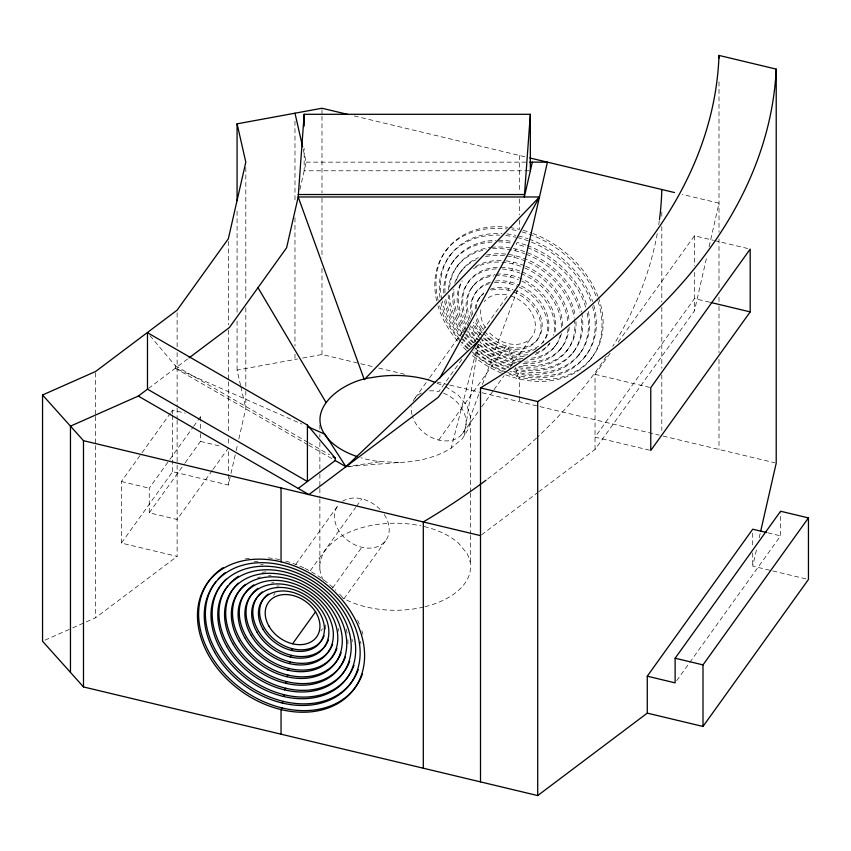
<?xml version="1.0" encoding="UTF-8"?>
<svg xmlns="http://www.w3.org/2000/svg" width="851" height="851" viewBox="0 0 851 851"><rect width="100%" height="100%" fill="white"/><g stroke="black" fill="none" stroke-linecap="round" stroke-linejoin="round"><path stroke-width="0.64" stroke-dasharray="4.25 3.19" d="M464.316 435.521L478.39 344.432M177.125 465.146L177.125 556.416L121.395 543.087L172.615 471.699L228.345 485.017L230.674 474.805M230.961 473.528L235.918 451.817M236.206 450.541L237.663 444.158M238.823 439.052L245.811 408.406L245.811 391.194M299.903 189.496L306.137 162.147L303.233 149.446M538.832 491.75L595.03 449.456L694.459 310.87L707.032 255.747M709.074 246.779L719.01 203.187L682.151 194.379M805.918 578.861L752.72 566.138L756.837 548.118M759.177 537.811L760.358 532.662M348.538 466.518L399.087 462.455A75.399 43.529 0 0 0 451.179 448.115L477.996 344.368M478.741 394.364L470.465 416.713L468.912 428.042L462.338 438.754L451.179 448.115M482.421 384.429L517.365 290.042M121.395 543.087L121.395 481.506L141.277 453.806M142.032 452.743L170.328 413.32M171.083 412.246L172.615 410.118L185.284 413.15M212.293 470.443L177.125 519.461L149.255 512.802L149.255 488.176L169.136 460.465M169.902 459.402L192.837 427.436M193.602 426.372L200.485 416.777L197.943 416.171M149.255 512.802L184.422 463.784M185.188 462.721L200.485 441.403L200.485 431.042M213.058 469.38L228.345 448.073L228.345 473.145M445.998 250.598L447.158 248.992M449.711 255.853L450.87 254.247M453.423 261.119L454.583 259.502M457.147 266.374L458.295 264.757M460.859 271.629L462.008 270.022M468.284 282.138L469.433 280.532M471.997 287.393L473.156 285.787M475.709 292.648L476.868 291.042M479.421 297.914L480.581 296.297M514.929 250.705L516.089 249.098M513.781 257.279L514.929 255.672M273.49 595.392L275.022 593.243M295.797 564.287L338.124 505.303A29.636 22.36 35.7 0 0 345.166 538.289A29.636 22.36 35.7 0 0 381.195 544.81A29.636 22.36 35.7 0 0 383.556 513.536M415.043 398.077L428.893 378.78M429.659 377.706L465.061 328.369M512.621 263.853L513.781 262.246M511.472 270.437L512.621 268.82M510.313 277.011L511.472 275.405M509.164 283.585L510.313 281.979M508.004 290.159L509.164 288.553M310.285 570.723L355.675 507.451M356.452 506.377L361.835 498.867M461.838 359.473L438.754 391.651A29.636 22.36 35.7 0 0 428.276 390.992M474.156 342.315L508.004 295.127A29.636 22.36 35.7 0 0 484.293 301.562M332.592 588.03L361.835 547.267M438.754 440.052L508.004 343.527M508.004 348.495L509.164 346.889M509.164 351.857L510.313 350.25M510.313 355.218L511.472 353.601M511.472 358.569L512.621 356.963M512.621 361.93L513.781 360.324M320.912 630.931L322.455 628.783M343.995 598.753L385.546 540.842M462.476 433.627L478.634 411.097M481.709 406.81L493.25 390.726M494.016 389.652L504.026 375.706M510.175 367.132L531.726 337.102M536.587 340.751L537.747 339.145M516.089 372.015L517.238 370.398M517.238 375.365L518.397 373.759M543.768 341.177L542.608 342.783A41.805 31.54 35.7 0 0 519.153 287.138M518.397 378.727L519.546 377.121L519.546 395.268M548.629 344.825L549.789 343.219A47.89 36.125 35.7 0 1 536.045 352.899M554.65 346.868L555.809 345.261M560.681 348.91L561.83 347.293M566.702 350.942L567.851 349.335M572.723 352.984L573.872 351.378M578.744 355.027L579.893 353.41M584.765 357.058L585.924 355.452M590.785 359.101L591.945 357.494M595.03 449.456L595.03 374.355L610.444 352.867M618.156 342.123L694.459 235.77L713.457 240.312M676.673 680.704L688.991 663.546M689.757 662.472L780.59 535.864L780.59 512.536M148.51 388.407L188.05 358.654M72.718 627.878L95.642 617.72L177.125 556.416M481.57 534.832L537.768 492.548M44.965 640.175L71.505 628.41M240.578 385.418L237.078 370.1L297.542 358.994M302.69 358.048L321.986 354.495L359.43 363.451M345.942 466.72L380.812 461.625M306.137 162.147L525.716 162.147M529.024 170.785L304.169 170.785L304.169 148.457M399.087 462.455L379.472 461.561A75.399 43.529 0 0 1 360.92 457.764M354.271 115.959L525.886 156.999M714.723 240.61L747.657 248.492M709.66 302.201L694.459 298.563L595.03 437.148L649.494 450.168M595.03 374.355L649.494 387.375M360.728 363.76L373.642 366.845M378.801 368.089L405.916 374.568M436.903 381.982L448.53 384.758M449.817 385.067L480.815 392.481M482.102 392.79L659.248 435.148M663.089 436.074L774.942 462.816M767.921 532.843L780.59 535.864M200.485 441.403L220.749 446.254M121.395 481.506L149.255 488.176M436.967 383.205L443.467 385.78M150.01 335.709L175.338 365.76L175.338 368.228L301.828 424.043M175.338 365.76L307.626 442.137M308.775 442.807L329.475 454.753M175.338 368.228L307.626 444.605M308.775 445.264L335.23 460.54M445.626 386.641L458.412 395.279L466.88 405.544L470.465 416.713L470.465 491.91M240.865 386.705L245.811 408.406M752.72 533.162L752.72 546.353M752.72 552.948L752.72 566.138M719.01 81.824L719.01 232.312M719.01 238.94L719.01 290.574M719.01 297.19L719.01 305.137M719.01 306.456L719.01 352.793M719.01 359.42L719.01 449.445M694.459 235.77L694.459 265.852M694.459 272.394L694.459 310.87M661.812 212.016L661.812 218.633M661.812 226.579L661.812 302.052M661.812 307.339L661.812 368.249M661.812 374.865L661.812 430.468M519.546 155.488L519.546 192.432M519.546 199.028L519.546 214.856M519.546 220.132L519.546 229.366A90.483 68.25 35.7 0 0 509.281 227.472M519.546 396.555L519.546 401.746M470.465 493.229L470.465 534.13M470.465 535.449L470.465 564.468M321.986 109.566L321.986 114.864M321.986 116.183L321.986 192.975M321.986 198.272L321.986 257.853M321.986 268.437L321.986 354.495M319.87 425.213L319.87 429.17M319.87 434.446L319.87 437.084M319.87 442.36L319.87 472.699M319.87 474.018L319.87 487.208M319.87 488.527L319.87 497.761M319.87 499.08L319.87 569M294.978 121.15L294.978 201.91M294.978 217.803L294.978 346.219M294.978 354.165L294.978 359.462M245.811 167.445L245.811 301.169M245.811 307.785L245.811 389.875M237.078 211.229L237.078 313.168M237.078 321.114L237.078 370.1M228.345 241.418L228.345 324.869M228.345 330.167L228.345 380.514M228.345 381.833L228.345 433.499M228.345 438.797L228.345 445.424M228.345 474.464L228.345 485.017M200.485 416.777L200.485 429.744M177.125 312.806L177.125 347.251M177.125 352.548L177.125 406.863M177.125 408.193L177.125 418.788M177.125 420.107L177.125 463.827M172.615 410.118L172.615 414.043M172.615 415.362L172.615 471.699M95.642 372.791L95.642 415.16M95.642 416.479L95.642 444.286M95.642 445.605L95.642 617.72M659.302 220.707A843.501 486.985 0 0 1 658.748 224.621M657.227 233.748A843.501 486.985 0 0 1 612.709 346.421M606.359 356.346A843.501 486.985 0 0 1 537.428 437.169M536.524 438.02A843.501 486.985 0 0 1 487.059 479.411M425.021 606.71A75.399 43.529 0 0 0 466.88 553.299L458.412 543.034A75.399 43.529 0 0 0 422.213 526.099M423.724 607.029A75.399 43.529 0 0 1 342.315 597.785M323.444 580.18A75.399 43.529 0 0 1 342.804 535.417A75.399 43.529 0 0 1 420.968 525.833M598.391 297.563A90.483 68.25 35.7 0 1 507.43 373.44M502.622 371.536A90.483 68.25 35.7 0 1 472.624 353.154M467.699 348.793A90.483 68.25 35.7 0 1 461.295 342.293M460.444 341.347A90.483 68.25 35.7 0 1 439.499 305.392M438.148 300.573A90.483 68.25 35.7 0 1 507.994 227.313M523.174 230.302A90.483 68.25 35.7 0 1 531.673 233.046M532.875 233.504A90.483 68.25 35.7 0 1 597.955 296.382M245.205 558.979A90.483 68.25 35.7 0 1 251.481 558.022M268.086 557.884A90.483 68.25 35.7 0 1 279.639 559.618M285.819 561.128A90.483 68.25 35.7 0 1 303.828 567.883M304.988 568.447A90.483 68.25 35.7 0 1 335.943 590.339M339.57 594.072A90.483 68.25 35.7 0 1 343.815 598.881M357.58 620.177A90.483 68.25 35.7 0 1 360.143 626.038M361.856 630.751A90.483 68.25 35.7 0 1 362.941 634.261M254.141 561.586A84.398 63.665 35.7 0 1 257.981 561.235M360.558 641.335A84.398 63.665 35.7 0 1 360.898 643.813M260.629 564.787A78.313 59.07 35.7 0 1 263.193 564.649M352.048 639.207A72.229 54.485 35.7 0 1 352.271 641.633M262.193 572.319A66.144 49.89 35.7 0 1 265.927 571.893M346.197 629.091A66.144 49.89 35.7 0 1 347.07 633.08M347.857 639.675A66.144 49.89 35.7 0 1 347.857 644.792M257.757 577.669A60.059 45.305 35.7 0 1 260.225 576.925M268.586 575.446A60.059 45.305 35.7 0 1 271.086 575.276M338.23 628.506A53.975 40.72 35.7 0 1 338.655 631.155M271.565 582.903A47.89 36.125 35.7 0 1 273.937 582.563M342.474 501.324A29.636 22.36 35.7 0 1 380.333 509.664M276.649 586.126A41.805 31.54 35.7 0 1 279.022 585.913M325.465 624.921A35.721 26.945 35.7 0 1 325.465 629.995M443.52 393.162A29.636 22.36 35.7 0 1 466.125 423.107A29.636 22.36 35.7 0 1 441.935 440.648A29.636 22.36 35.7 0 1 412.31 415.788M411.969 414.49A29.636 22.36 35.7 0 1 411.522 406.81M413.192 401.066A29.636 22.36 35.7 0 1 421.522 392.928M598.062 301.531A90.483 68.25 35.7 0 1 502.664 373.642M501.462 373.153A90.483 68.25 35.7 0 1 471.465 354.761M466.539 350.399A90.483 68.25 35.7 0 1 461.019 344.857M457.604 341.028A90.483 68.25 35.7 0 1 437.988 305.828M436.691 300.924A90.483 68.25 35.7 0 1 506.845 228.919M511.983 229.664A90.483 68.25 35.7 0 1 518.397 230.972M522.014 231.908A90.483 68.25 35.7 0 1 597.657 300.35M593.711 305.03A84.398 63.665 35.7 0 1 510.015 371.355M505.239 369.621A84.398 63.665 35.7 0 1 474.347 351.176M469.507 346.836A84.398 63.665 35.7 0 1 442.126 300.956M441.86 299.712A84.398 63.665 35.7 0 1 501.909 233.557M506.951 233.951A84.398 63.665 35.7 0 1 515.866 235.376M518.397 235.94A84.398 63.665 35.7 0 1 527.971 238.759M529.173 239.184A84.398 63.665 35.7 0 1 592.636 301.541M592.551 306.637A84.398 63.665 35.7 0 1 507.664 372.557M506.462 372.132A84.398 63.665 35.7 0 1 472.199 351.942M468.348 348.453A84.398 63.665 35.7 0 1 462.104 341.996M459.487 338.943A84.398 63.665 35.7 0 1 440.978 302.573M440.031 297.584A84.398 63.665 35.7 0 1 499.516 235.121M505.792 235.557A84.398 63.665 35.7 0 1 515.972 237.259M517.238 237.546A84.398 63.665 35.7 0 1 591.477 303.158M588.328 311.551A78.313 59.07 35.7 0 1 512.217 369.047M510.951 368.653A78.313 59.07 35.7 0 1 475.103 348.367M471.326 344.9A78.313 59.07 35.7 0 1 464.338 337.432M463.487 336.4A78.313 59.07 35.7 0 1 445.701 298.892M444.999 292.755A78.313 59.07 35.7 0 1 495.931 240.259M498.516 240.216A78.313 59.07 35.7 0 1 512.217 241.471M526.056 245.099A78.313 59.07 35.7 0 0 517.238 242.514L516.089 244.131A78.313 59.07 35.7 0 1 526.163 247.162M527.312 245.545A78.313 59.07 35.7 0 1 587.126 306.626M587.169 313.168A78.313 59.07 35.7 0 1 511.057 370.653M506.015 368.983A78.313 59.07 35.7 0 1 473.954 349.974M470.178 346.506A78.313 59.07 35.7 0 1 463.189 339.038M462.338 338.017A78.313 59.07 35.7 0 1 444.541 300.499M443.786 293.148A78.313 59.07 35.7 0 1 493.495 241.918M498.569 241.844A78.313 59.07 35.7 0 1 511.057 243.078M527.418 247.62A78.313 59.07 35.7 0 1 585.967 308.232M581.722 313.115A72.229 54.485 35.7 0 1 516.089 367.047L514.929 368.653A72.229 54.485 35.7 0 0 580.999 317.189M511.121 365.685A72.229 54.485 35.7 0 1 476.868 346.41M473.177 342.974A72.229 54.485 35.7 0 1 465.518 334.454M464.71 333.411A72.229 54.485 35.7 0 1 449.371 293.287M449.605 287.042A72.229 54.485 35.7 0 1 489.931 247.556M491.176 247.396A72.229 54.485 35.7 0 1 581.467 311.892M508.717 366.909A72.229 54.485 35.7 0 1 475.72 348.016M472.028 344.581A72.229 54.485 35.7 0 1 465.189 337.092M461.987 332.922A72.229 54.485 35.7 0 1 448.211 294.903M448.339 289.914A72.229 54.485 35.7 0 1 486.315 249.556M492.548 248.769A72.229 54.485 35.7 0 1 524.886 253.747M526.12 254.215A72.229 54.485 35.7 0 1 580.031 312.274M575.967 321.721A66.144 49.89 35.7 0 1 521.578 364.951M514.929 363.685A66.144 49.89 35.7 0 1 478.219 344.07M477.241 343.176A66.144 49.89 35.7 0 1 466.827 331.486M466.082 330.433A66.144 49.89 35.7 0 1 454.253 288.755M456.338 280.341A66.144 49.89 35.7 0 1 478.315 257.683M486.698 255.023A66.144 49.89 35.7 0 1 575.414 316.455M574.457 319.391A66.144 49.89 35.7 0 1 517.759 366.132M512.557 364.994A66.144 49.89 35.7 0 1 478.071 346.57M474.177 342.942A66.144 49.89 35.7 0 1 465.678 333.092M464.923 332.039A66.144 49.89 35.7 0 1 453.296 289.127M454.753 283.192A66.144 49.89 35.7 0 1 475.996 259.8M485.549 256.64A66.144 49.89 35.7 0 1 505.802 255.832M507.132 256.013A66.144 49.89 35.7 0 1 574.265 318.061M569.191 327.092A60.059 45.305 35.7 0 1 522.993 361.845M521.674 361.718A60.059 45.305 35.7 0 1 479.996 342.113M479.039 341.219A60.059 45.305 35.7 0 1 469.029 329.571M465.72 324.316A60.059 45.305 35.7 0 1 462.21 280.851M475.571 266.586A60.059 45.305 35.7 0 1 504.569 260.725M505.877 260.853A60.059 45.305 35.7 0 1 524.62 265.789M525.801 266.289A60.059 45.305 35.7 0 1 569.096 320.678M568.032 328.699A60.059 45.305 35.7 0 1 521.833 363.451M516.568 362.749A60.059 45.305 35.7 0 1 478.847 343.719M475.124 340.07A60.059 45.305 35.7 0 1 467.869 331.188M467.167 330.145A60.059 45.305 35.7 0 1 461.678 281.287M473.39 268.831A60.059 45.305 35.7 0 1 523.461 267.395M524.652 267.895A60.059 45.305 35.7 0 1 568.032 323.593M561.458 333.496A53.975 40.72 35.7 0 1 529.258 358.42M523.003 358.484A53.975 40.72 35.7 0 1 481.794 340.166M480.868 339.283A53.975 40.72 35.7 0 1 470.039 325.635M469.433 324.603A53.975 40.72 35.7 0 1 498.473 267.246M500.973 267.257A53.975 40.72 35.7 0 1 520.897 271.416M522.078 271.884A53.975 40.72 35.7 0 1 562.298 328.603M560.298 335.103A53.975 40.72 35.7 0 1 526.865 360.101M520.567 360.005A53.975 40.72 35.7 0 1 480.645 341.772M479.709 340.889A53.975 40.72 35.7 0 1 468.88 327.252M468.284 326.21A53.975 40.72 35.7 0 1 497.314 268.863M502.367 269.001A53.975 40.72 35.7 0 1 519.748 273.022M520.918 273.49A53.975 40.72 35.7 0 1 561.256 328.954M527.801 354.75A47.89 36.125 35.7 0 1 482.73 337.358M480.187 334.666A47.89 36.125 35.7 0 1 473.156 324.891M470.348 319.104A47.89 36.125 35.7 0 1 495.133 274.256M496.346 274.139A47.89 36.125 35.7 0 1 540.832 292.276A47.89 36.125 35.7 0 1 554.554 333.698M549.991 342.9A47.89 36.125 35.7 0 1 533.673 354.91M524.216 356.558A47.89 36.125 35.7 0 1 471.997 326.497M469.199 320.71A47.89 36.125 35.7 0 1 493.984 275.862M495.186 275.745A47.89 36.125 35.7 0 1 518.387 279.596M521.769 281.075A47.89 36.125 35.7 0 1 553.405 335.305M521.386 286.053A41.805 31.54 35.7 0 1 544.31 340.443A41.805 31.54 35.7 0 1 485.485 336.315M482.134 332.709A41.805 31.54 35.7 0 1 474.635 320.646M472.656 314.71A41.805 31.54 35.7 0 1 491.006 281.926M495.537 281.043A41.805 31.54 35.7 0 1 519.099 284.968M536.47 348.389A41.805 31.54 35.7 0 1 483.474 337.07M481.847 335.326A41.805 31.54 35.7 0 1 473.475 322.252M471.507 316.317A41.805 31.54 35.7 0 1 489.846 283.543M494.378 282.649A41.805 31.54 35.7 0 1 517.94 286.574M514.078 290.053A35.721 26.945 35.7 0 1 542.14 326.816A35.721 26.945 35.7 0 1 511.355 347.346A35.721 26.945 35.7 0 1 476.656 315.019M476.188 308.573A35.721 26.945 35.7 0 1 483.879 292.925M490.24 289.297A35.721 26.945 35.7 0 1 512.855 289.617M491.506 290.127A35.721 26.945 35.7 0 1 538.311 315.019A35.721 26.945 35.7 0 1 517.472 349.538A35.721 26.945 35.7 0 1 475.507 316.625M475.124 308.934A35.721 26.945 35.7 0 1 483.676 293.797M510.387 295.786A29.636 22.36 35.7 0 1 532.822 335.485A29.636 22.36 35.7 0 1 488.644 331.816M485.57 327.837A29.636 22.36 35.7 0 1 481.56 306.743"/><path stroke-width="1.28" d="M189.103 357.867L229.366 327.571L286.606 247.779L298.19 196.975L304.169 114.3L530.343 114.3L530.343 170.785M532.332 162.147L524.322 196.975L530.343 114.3M760.645 531.375L776.218 463.125L776.218 69.112L719.01 55.432A858.148 495.452 0 0 1 480.507 387.875L480.507 781.888M439.531 378.546L539.47 196.975L298.19 196.975L364.292 379.663L539.47 196.975M292.584 643.792L315.668 611.624M291.425 650.366L292.584 648.76M290.276 656.951L291.425 655.334M289.117 663.525L290.276 661.918M287.968 670.099L289.117 668.492M286.808 676.673L287.968 675.066M285.659 683.257L286.808 681.64M284.5 689.831L285.659 688.225M283.351 696.405L284.5 694.799M282.192 702.979L283.351 701.373M282.192 707.947L281.043 709.553L281.043 734.179M750.188 311.892L650.76 450.477L650.76 387.684L750.188 249.098L750.188 311.892L710.925 302.499M347.814 114.417L321.986 108.247L237.078 123.842L245.811 162.147L228.345 238.769L177.125 310.158L95.642 371.462L42.55 394.992L42.55 641.239L83.483 686.938L537.704 795.568L647.271 713.127L647.271 676.194L752.72 529.205L766.655 532.535M647.271 676.194L675.13 682.853L675.13 658.227L780.59 511.238L808.45 517.908L808.45 579.467L703 726.456L647.271 713.127M703 726.456L703 664.886L808.45 517.908M70.463 672.396L70.463 426.149L138.298 396.087L147.478 389.184L147.478 332.698L307.413 425.043L335.23 458.083L335.23 460.54L345.942 466.72L478.985 340.528M298.244 488.431L335.23 460.54M529.684 162.147L547.416 162.147L519.663 283.83L438.318 397.226L308.902 494.591L138.298 396.087M298.19 194.517L524.322 194.517M529.684 157.914L674.524 192.549M480.507 387.875L537.704 401.555A872.839 503.93 0 0 0 776.218 69.112M42.55 394.992L83.483 440.68L480.507 535.63M675.13 658.227L703 664.886M434.808 382.344L429.415 380.206A75.399 43.529 0 0 0 371.876 377.578C341.453 380.865 298.924 412.735 331.922 442.68A75.399 43.529 0 0 0 357.218 456.604M307.913 426.723L324.944 434.233L345.942 466.72M332.932 456.753L335.23 458.083M147.478 389.184L307.413 481.517L307.413 425.043M257.981 287.681L326.007 402.449M294.978 113.204L302.658 146.904M719.01 55.432L719.01 58.081M537.704 401.555L537.704 795.568M423.309 768.208L423.309 521.95A843.501 486.985 0 0 0 485.995 480.209M304.169 114.3L304.169 126.129M281.043 487.931L281.043 561.809A90.483 68.25 35.7 0 1 353.431 689.927A90.483 68.25 35.7 0 1 208.644 655.302A90.483 68.25 35.7 0 1 281.043 561.809M237.078 123.842L237.078 200.634M83.483 440.68L83.483 686.938M661.812 189.507A843.501 486.985 0 0 1 659.482 219.409M362.526 673.726A90.483 68.25 35.7 0 1 239.727 687.555A90.483 68.25 35.7 0 1 223.09 567.702M358.25 669.535A84.398 63.665 35.7 0 1 252.79 688.555A84.398 63.665 35.7 0 1 215.824 581.861M218.292 578.925A84.398 63.665 35.7 0 1 225.004 572.797M353.963 665.344A78.313 59.07 35.7 0 1 252.513 680.555A78.313 59.07 35.7 0 1 226.153 579.095M349.687 661.163A72.229 54.485 35.7 0 1 259.395 677.183A72.229 54.485 35.7 0 1 227.866 585.935M229.515 583.946A72.229 54.485 35.7 0 1 238.471 576.265M345.41 656.983A66.144 49.89 35.7 0 1 262.693 671.492A66.144 49.89 35.7 0 1 233.887 587.977M234.706 586.967A66.144 49.89 35.7 0 1 238.333 583.169M341.123 652.791A60.059 45.305 35.7 0 1 261.629 662.897A60.059 45.305 35.7 0 1 245.471 584.339M336.9 648.473A53.975 40.72 35.7 0 1 263.565 656.153A53.975 40.72 35.7 0 1 253.864 584.828M332.613 644.281A47.89 36.125 35.7 0 1 268.15 651.387A47.89 36.125 35.7 0 1 257.991 588.349M328.337 640.08A41.805 31.54 35.7 0 1 272.745 646.611A41.805 31.54 35.7 0 1 262.161 591.934M321.167 641.016A35.721 26.945 35.7 0 1 273.065 638.441A35.721 26.945 35.7 0 1 268.256 594.062M324.061 635.888A35.721 26.945 35.7 0 1 321.859 640.069M214.675 652.377A84.398 63.665 35.7 0 0 349.718 684.672A84.398 63.665 35.7 0 0 282.192 565.16A84.398 63.665 35.7 0 0 214.675 652.377M220.696 649.451A78.313 59.07 35.7 0 0 346.006 679.417A78.313 59.07 35.7 0 0 283.351 568.521A78.313 59.07 35.7 0 0 220.696 649.451M226.717 646.526A72.229 54.485 35.7 0 0 342.293 674.162A72.229 54.485 35.7 0 0 284.5 571.883A72.229 54.485 35.7 0 0 226.717 646.526M232.738 643.59A66.144 49.89 35.7 0 0 338.581 668.907A66.144 49.89 35.7 0 0 285.659 575.244A66.144 49.89 35.7 0 0 232.738 643.59M238.759 640.665A60.059 45.305 35.7 0 0 334.868 663.652A60.059 45.305 35.7 0 0 286.808 578.595A60.059 45.305 35.7 0 0 238.759 640.665M244.78 637.739A53.975 40.72 35.7 0 0 331.156 658.387A53.975 40.72 35.7 0 0 287.968 581.956A53.975 40.72 35.7 0 0 244.78 637.739M250.8 634.803A47.89 36.125 35.7 0 0 327.444 653.132A47.89 36.125 35.7 0 0 289.117 585.318A47.89 36.125 35.7 0 0 250.8 634.803M256.821 631.878A41.805 31.54 35.7 0 0 323.72 647.877A41.805 31.54 35.7 0 0 290.276 588.679A41.805 31.54 35.7 0 0 256.821 631.878M262.842 628.953A35.721 26.945 35.7 0 0 320.008 642.622A35.721 26.945 35.7 0 0 291.425 592.03A35.721 26.945 35.7 0 0 262.842 628.953M268.873 626.028A29.636 22.36 35.7 0 0 316.295 637.367A29.636 22.36 35.7 0 0 292.584 595.392A29.636 22.36 35.7 0 0 268.873 626.028"/></g></svg>
